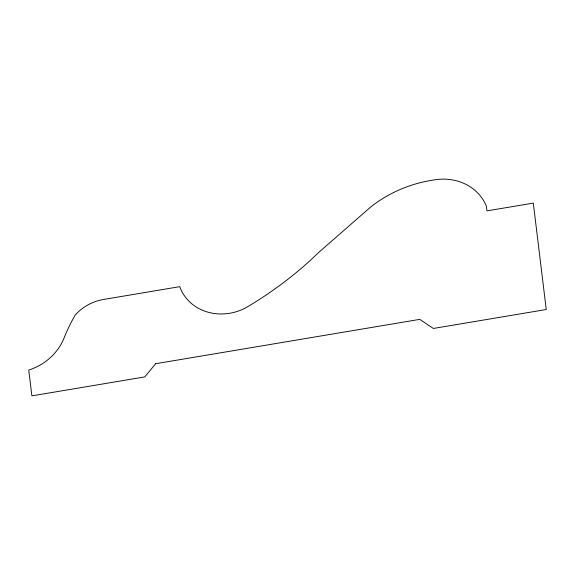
<?xml version="1.0" encoding="UTF-8"?>
<svg xmlns="http://www.w3.org/2000/svg" width="575" height="575" viewBox="0 0 575 575"><rect width="100%" height="100%" fill="white"/><g stroke="black" fill="none" stroke-linecap="round" stroke-linejoin="round"><path stroke-width="0.86" d="M155.66 363.709L144.771 376.912L31.891 395.866L28.75 370.084A53.468 47.898 -20.4 0 0 63.904 338.395A187.206 167.684 -20.4 0 1 75.246 314.971A44.929 40.243 -20.4 0 1 104.959 299.223L179.774 286.659A47.517 42.564 -20.4 0 0 245.633 307.884A354.365 317.414 -20.4 0 0 319.254 251.943L371.105 206.655A119.902 107.396 -20.4 0 1 432.925 180.14A50.14 44.907 -20.4 0 1 486.357 206.138L486.939 210.881L533.298 203.097L546.25 309.515L433.363 328.462L419.764 319.369L155.66 363.709"/></g></svg>
